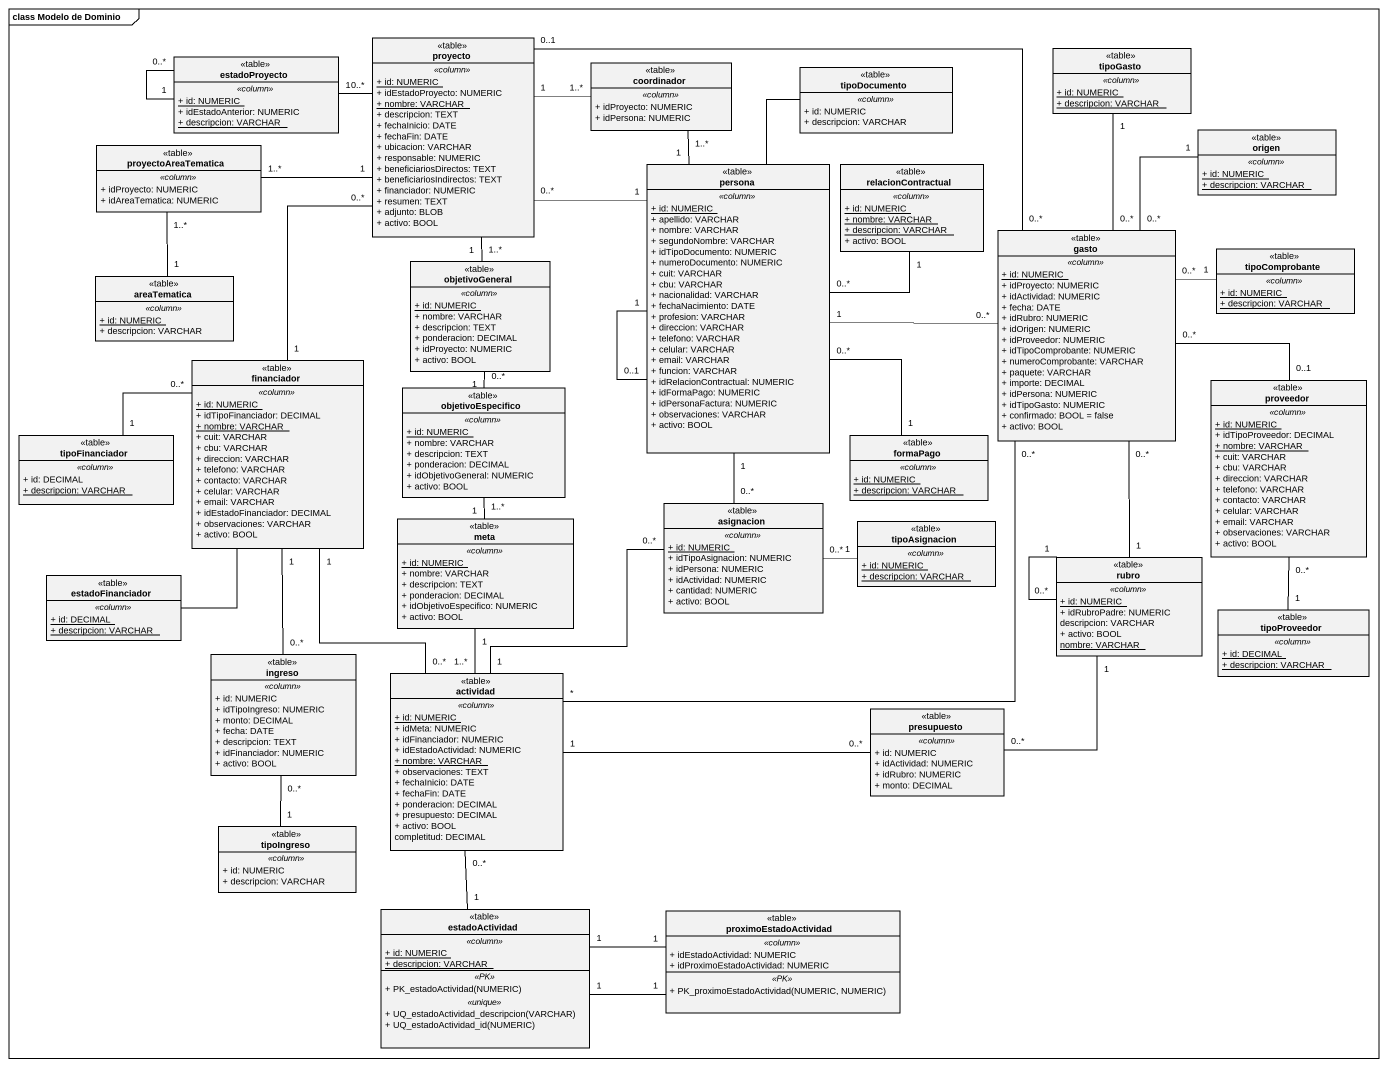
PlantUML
@startuml
mainframe class Modelo de Dominio
hide circle
hide empty members
skinparam classAttributeIconSize 0
class estadoProyecto <<table>> {
  .. <<column>> ..
  {static} + id: NUMERIC
  + idEstadoAnterior: NUMERIC
  {static} + descripcion: VARCHAR
}
class proyecto <<table>> {
  .. <<column>> ..
  {static} + id: NUMERIC
  + idEstadoProyecto: NUMERIC
  {static} + nombre: VARCHAR
  + descripcion: TEXT
  + fechaInicio: DATE
  + fechaFin: DATE
  + ubicacion: VARCHAR
  + responsable: NUMERIC
  + beneficiariosDirectos: TEXT
  + beneficiariosIndirectos: TEXT
  + financiador: NUMERIC
  + resumen: TEXT
  + adjunto: BLOB
  + activo: BOOL
}
class coordinador <<table>> {
  .. <<column>> ..
  + idProyecto: NUMERIC
  + idPersona: NUMERIC
}
class tipoDocumento <<table>> {
  .. <<column>> ..
  + id: NUMERIC
  + descripcion: VARCHAR
}
class tipoGasto <<table>> {
  .. <<column>> ..
  {static} + id: NUMERIC
  {static} + descripcion: VARCHAR
}
class proyectoAreaTematica <<table>> {
  .. <<column>> ..
  + idProyecto: NUMERIC
  + idAreaTematica: NUMERIC
}
class origen <<table>> {
  .. <<column>> ..
  {static} + id: NUMERIC
  {static} + descripcion: VARCHAR
}
class persona <<table>> {
  .. <<column>> ..
  {static} + id: NUMERIC
  + apellido: VARCHAR
  + nombre: VARCHAR
  + segundoNombre: VARCHAR
  + idTipoDocumento: NUMERIC
  + numeroDocumento: NUMERIC
  + cuit: VARCHAR
  + cbu: VARCHAR
  + nacionalidad: VARCHAR
  + fechaNacimiento: DATE
  + profesion: VARCHAR
  + direccion: VARCHAR
  + telefono: VARCHAR
  + celular: VARCHAR
  + email: VARCHAR
  + funcion: VARCHAR
  + idRelacionContractual: NUMERIC
  + idFormaPago: NUMERIC
  + idPersonaFactura: NUMERIC
  + observaciones: VARCHAR
  + activo: BOOL
}
class relacionContractual <<table>> {
  .. <<column>> ..
  {static} + id: NUMERIC
  {static} + nombre: VARCHAR
  {static} + descripcion: VARCHAR
  + activo: BOOL
}
class objetivoGeneral <<table>> {
  .. <<column>> ..
  {static} + id: NUMERIC
  + nombre: VARCHAR
  + descripcion: TEXT
  + ponderacion: DECIMAL
  + idProyecto: NUMERIC
  + activo: BOOL
}
class gasto <<table>> {
  .. <<column>> ..
  {static} + id: NUMERIC
  + idProyecto: NUMERIC
  + idActividad: NUMERIC
  + fecha: DATE
  + idRubro: NUMERIC
  + idOrigen: NUMERIC
  + idProveedor: NUMERIC
  + idTipoComprobante: NUMERIC
  + numeroComprobante: VARCHAR
  + paquete: VARCHAR
  + importe: DECIMAL
  + idPersona: NUMERIC
  + idTipoGasto: NUMERIC
  + confirmado: BOOL = false
  + activo: BOOL
}
class tipoComprobante <<table>> {
  .. <<column>> ..
  {static} + id: NUMERIC
  {static} + descripcion: VARCHAR
}
class areaTematica <<table>> {
  .. <<column>> ..
  {static} + id: NUMERIC
  + descripcion: VARCHAR
}
class financiador <<table>> {
  .. <<column>> ..
  {static} + id: NUMERIC
  + idTipoFinanciador: DECIMAL
  {static} + nombre: VARCHAR
  + cuit: VARCHAR
  + cbu: VARCHAR
  + direccion: VARCHAR
  + telefono: VARCHAR
  + contacto: VARCHAR
  + celular: VARCHAR
  + email: VARCHAR
  + idEstadoFinanciador: DECIMAL
  + observaciones: VARCHAR
  + activo: BOOL
}
class proveedor <<table>> {
  .. <<column>> ..
  {static} + id: NUMERIC
  + idTipoProveedor: DECIMAL
  {static} + nombre: VARCHAR
  + cuit: VARCHAR
  + cbu: VARCHAR
  + direccion: VARCHAR
  + telefono: VARCHAR
  + contacto: VARCHAR
  + celular: VARCHAR
  + email: VARCHAR
  + observaciones: VARCHAR
  + activo: BOOL
}
class objetivoEspecifico <<table>> {
  .. <<column>> ..
  {static} + id: NUMERIC
  + nombre: VARCHAR
  + descripcion: TEXT
  + ponderacion: DECIMAL
  + idObjetivoGeneral: NUMERIC
  + activo: BOOL
}
class tipoFinanciador <<table>> {
  .. <<column>> ..
  + id: DECIMAL
  {static} + descripcion: VARCHAR
}
class formaPago <<table>> {
  .. <<column>> ..
  {static} + id: NUMERIC
  {static} + descripcion: VARCHAR
}
class meta <<table>> {
  .. <<column>> ..
  {static} + id: NUMERIC
  + nombre: VARCHAR
  + descripcion: TEXT
  + ponderacion: DECIMAL
  + idObjetivoEspecifico: NUMERIC
  + activo: BOOL
}
class asignacion <<table>> {
  .. <<column>> ..
  {static} + id: NUMERIC
  + idTipoAsignacion: NUMERIC
  + idPersona: NUMERIC
  + idActividad: NUMERIC
  + cantidad: NUMERIC
  + activo: BOOL
}
class tipoAsignacion <<table>> {
  .. <<column>> ..
  {static} + id: NUMERIC
  {static} + descripcion: VARCHAR
}
class estadoFinanciador <<table>> {
  .. <<column>> ..
  {static} + id: DECIMAL
  {static} + descripcion: VARCHAR
}
class rubro <<table>> {
  .. <<column>> ..
  {static} + id: NUMERIC
  + idRubroPadre: NUMERIC
  descripcion: VARCHAR
  + activo: BOOL
  {static} nombre: VARCHAR
}
class tipoProveedor <<table>> {
  .. <<column>> ..
  {static} + id: DECIMAL
  {static} + descripcion: VARCHAR
}
class ingreso <<table>> {
  .. <<column>> ..
  + id: NUMERIC
  + idTipoIngreso: NUMERIC
  + monto: DECIMAL
  + fecha: DATE
  + descripcion: TEXT
  + idFinanciador: NUMERIC
  + activo: BOOL
}
class actividad <<table>> {
  .. <<column>> ..
  {static} + id: NUMERIC
  + idMeta: NUMERIC
  + idFinanciador: NUMERIC
  + idEstadoActividad: NUMERIC
  {static} + nombre: VARCHAR
  + observaciones: TEXT
  + fechaInicio: DATE
  + fechaFin: DATE
  + ponderacion: DECIMAL
  + presupuesto: DECIMAL
  + activo: BOOL
  completitud: DECIMAL
}
class presupuesto <<table>> {
  .. <<column>> ..
  + id: NUMERIC
  + idActividad: NUMERIC
  + idRubro: NUMERIC
  + monto: DECIMAL
}
class tipoIngreso <<table>> {
  .. <<column>> ..
  + id: NUMERIC
  + descripcion: VARCHAR
}
class estadoActividad <<table>> {
  .. <<column>> ..
  {static} + id: NUMERIC
  {static} + descripcion: VARCHAR
  .. <<PK>> ..
  + PK_estadoActividad(NUMERIC)
  .. <<unique>> ..
  + UQ_estadoActividad_descripcion(VARCHAR)
  + UQ_estadoActividad_id(NUMERIC)
}
class proximoEstadoActividad <<table>> {
  .. <<column>> ..
  + idEstadoActividad: NUMERIC
  + idProximoEstadoActividad: NUMERIC
  .. <<PK>> ..
  + PK_proximoEstadoActividad(NUMERIC, NUMERIC)
}
estadoProyecto "0..*" -- "1" estadoProyecto
proyecto "0..*" -left- "1" estadoProyecto
proyecto "0..*" -- "1" persona
proyecto "0..*" -- "1" financiador
coordinador "1..*" -left- "1" proyecto
coordinador "1..*" -- "1" persona
tipoDocumento -- persona
proyectoAreaTematica "1..*" -right- "1" proyecto
proyectoAreaTematica "1..*" -- "1" areaTematica
persona "1" -- "0..1" persona
persona "0..*" -right- "1" relacionContractual
persona "0..*" -- "1" formaPago
objetivoGeneral "1..*" -up- "1" proyecto
gasto "0..*" -left- "0..1" proyecto
gasto "0..*" -up- "1" tipoGasto
gasto "0..*" -up- "1" origen
gasto "0..*" -left- "1" persona
gasto "0..*" -right- "1" tipoComprobante
gasto "0..*" -- "0..1" proveedor
gasto "0..*" -- "1" rubro
gasto "0..*" -- "*" actividad
financiador "0..*" -left- "1" tipoFinanciador
financiador -- estadoFinanciador
proveedor "0..*" -- "1" tipoProveedor
objetivoEspecifico "0..*" -up- "1" objetivoGeneral
meta "1..*" -up- "1" objetivoEspecifico
asignacion "0..*" -up- "1" persona
asignacion "0..*" -right- "1" tipoAsignacion
asignacion "0..*" -- "1" actividad
rubro "1" -- "0..*" rubro
ingreso "0..*" -up- "1" financiador
ingreso "0..*" -- "1" tipoIngreso
actividad "0..*" -up- "1" financiador
actividad "1..*" -up- "1" meta
actividad "0..*" -- "1" estadoActividad
presupuesto "0..*" -up- "1" rubro
presupuesto "0..*" -left- "1" actividad
estadoActividad "1" -right- "1" proximoEstadoActividad
proximoEstadoActividad "1" -left- "1" estadoActividad
@enduml
